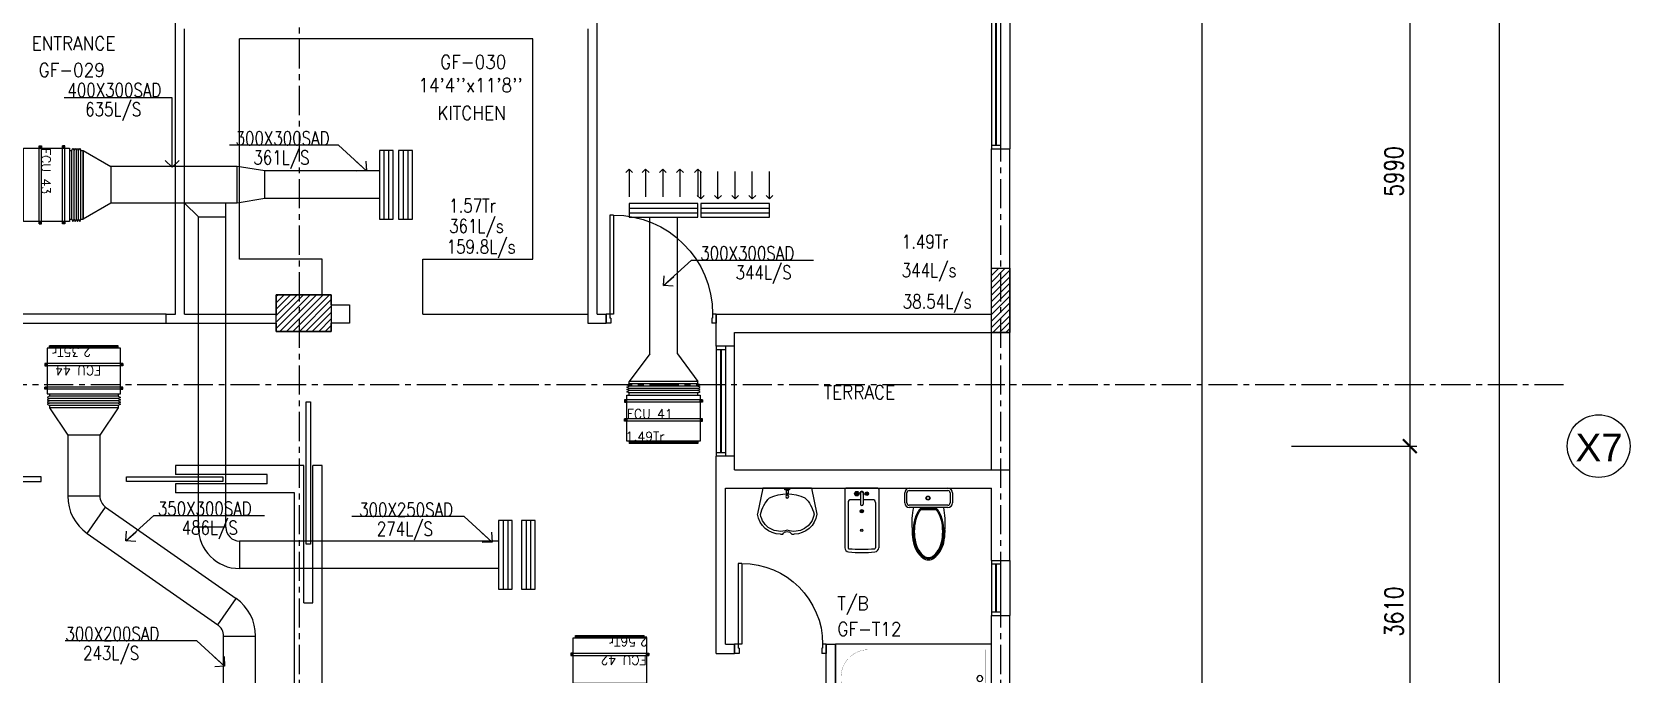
# Model space of a CAD drawing. Header units: millimetres. Extents: x -1288794 to 2153086, y -2701644 to -1428868.
# Drawn here: x 866394 to 883825, y -1503844 to -1496843 of the extents above; entities that cross this region are included whole.
import ezdxf
from ezdxf.enums import TextEntityAlignment as Align

# ---------------------------------------------------------------- set-up
doc = ezdxf.new("R2010")
doc.units = ezdxf.units.MM
doc.header["$LTSCALE"] = 100
doc.header["$PDMODE"] = 34
for name, pattern in [('CENTER', [50.8, 31.75, -6.35, 6.35, -6.35]), ('DASHED2', [9.525, 6.35, -3.175]), ('HIDDEN', [9.525, 6.35, -3.175])]:
    doc.linetypes.add(name, pattern=pattern)
for name, color, linetype in [('A-ANNO-DIMS', 1, 'Continuous'), ('A-ANNO-SYMB', 33, 'Continuous'), ('A-ANNO-TEXT', 8, 'Continuous'), ('A-AREA', 8, 'CENTER'), ('A-DOOR', 4, 'Continuous'), ('A-FLOR-OVHD', 4, 'DASHED2'), ('A-FLOR-PFIX', 8, 'Continuous'), ('A-FLOR-SPCL', 8, 'Continuous'), ('A-GLAZ', 5, 'Continuous'), ('A-GRID', 253, 'CENTER'), ('A-WALL-FULL', 8, 'Continuous'), ('AC- SUIPPOR', 7, 'HIDDEN'), ('AC-HLTEXT', 100, 'Continuous'), ('AC-SAD', 3, 'Continuous'), ('AC-SAD TEXT', 3, 'Continuous'), ('AC-UNIT', 5, 'Continuous'), ('RETURN GRILL RIGHT', 1, 'Continuous'), ('S-COL- HACT.', 9, 'Continuous'), ('S-COL.', 8, 'Continuous'), ('SAD RIGHT', 3, 'Continuous'), ('SUPPLY GRILL RIGHT', 3, 'Continuous'), ('WALL', 42, 'Continuous')]:
    doc.layers.add(name, color=color, linetype=linetype)
doc.styles.add('ROMAND', font='romand')
doc.styles.add('ROMANS', font='romans.shx', dxfattribs={"width": 0.8})
doc.styles.add('SANSSERIF', font='sas_____.pfb')
doc.styles.add('SIMPLEX', font='simplex.shx', dxfattribs={"width": 0.8})
doc.dimstyles.new('100 of DIM2', dxfattribs={"dimscale": 0, "dimtxt": 200, "dimasz": 150, "dimexe": 75, "dimexo": 200, "dimgap": 75, "dimtad": 1, "dimdec": 0, "dimrnd": 5, "dimzin": 0, "dimdsep": 46, "dimtxsty": 'ROMANS', "dimblk": 'ARCHTICK', "dimcen": 100, "dimclrd": 94, "dimclre": 94, "dimclrt": 2, "dimadec": 0, "dimazin": 0, "dimtfac": 1, "dimtdec": 0, "dimtofl": 0, "dimtmove": 2, "dimatfit": 3, "dimldrblk": 'OPEN90', "dimfxl": 75, "dimtolj": 1, "dimtzin": 0, "dimarcsym": 0})

# ---------------------------------------------------------------- blocks, each defined once
blk = doc.blocks.new('W-180')
for p, q in [((1800, 100), (0, 100)), ((1800, 0), (0, 0)), ((40, 0), (40, 100)), ((1760, 100), (1760, 0))]:
    blk.add_line(p, q)
at = {"linetype": 'Continuous'}
for p, q in [((1760, 53), (40, 53)), ((1760, 47), (40, 47))]:
    blk.add_line(p, q, dxfattribs=at)
blk = doc.blocks.new('LAV-4')
for p, q in [((-266, 0), (-322, -283)), ((-266, 0), (268, 0)), ((268, 0), (324, -280)), ((-48, -500), (-75, -500)), ((75, -500), (50, -500))]:
    blk.add_line(p, q)
for points in [[(-25, 0), (-25, -18), (25, -18), (25, 0)], [(-9, -20), (-9, -57), (8, -57), (8, -20)]]:
    blk.add_lwpolyline(points, close=True)
blk.add_circle((0, -91), 15.4)
for centre, radius, start, end in [((74, -366), 375, 135.3333, 167.1432), ((0, -539), 477, 66.1261, 113.874), ((-74, -366), 375, 12.5199, 44.6667), ((-75, -250), 250, 187.6784, 270), ((-75, -250), 220, 188.5814, 289.9523), ((75, -250), 220, 250.0878, 350.8515), ((75, -250), 250, 270, 353.0121), ((1, -527), 55.9, 28.7827, 151.2173), ((50, -499), 0, 238.1883, 0)]:
    blk.add_arc(centre, radius, start, end)
blk = doc.blocks.new('D-120-R1')
for p, q in [((-80, 1180), (-40, 1180)), ((-80, 1180), (-80, 100)), ((-40, 1180), (-40, 55)), ((-1200, 100), (-1160, 100)), ((-1200, 100), (-1200, 0)), ((-1160, 100), (-1160, 55)), ((-1160, 55), (-1150, 55)), ((-1150, 55), (-1150, 0)), ((-80, 100), (0, 100)), ((-50, 55), (-40, 55)), ((-50, 55), (-50, 0)), ((-50, 0), (0, 0)), ((0, 100), (0, 0)), ((-1200, 0), (-1150, 0))]:
    blk.add_line(p, q)
at = {"linetype": 'Continuous'}
blk.add_arc((-80, 100), 1080, 90, 180, dxfattribs=at)
blk = doc.blocks.new('BIDET-1')
for p, q in [((175, 0), (-175, 0)), ((-185, -10), (-185, -649)), ((-150, -155), (-150, -649)), ((-15, -125), (-120, -125)), ((-39, -59), (-69, -59)), ((-54, -44), (-54, -74)), ((-15, -54), (-15, -174)), ((15, -54), (15, -174)), ((120, -125), (15, -125)), ((39, -59), (69, -59)), ((54, -44), (54, -74)), ((150, -155), (150, -649)), ((185, -10), (185, -649)), ((12, -250), (-12, -250)), ((-9, -259), (9, -241)), ((-9, -241), (9, -259)), ((0, -238), (0, -262))]:
    blk.add_line(p, q)
for centre, radius in [((-54, -59), 25), ((-54, -59), 20), ((-54, -59), 15.2), ((-54, -59), 10.2), ((54, -59), 20), ((54, -59), 15.2), ((54, -59), 10.2), ((0, -250), 17.5), ((0, -250), 12.5), ((0, -457), 12.5), ((0, -457), 10)]:
    blk.add_circle(centre, radius)
for centre, radius, start, end in [((-175, -10), 10, 90, 180), ((175, -10), 10, 0, 90), ((-120, -155), 30, 90, 180), ((0, -54), 20, 318.5904, 221.4096), ((0, -54), 15, 0, 180), ((0, -174), 15, 180, 0), ((120, -155), 30, 0, 90), ((-140, -649), 45, 180, 265.2062), ((-140, -649), 10, 180, 265.2062), ((0, 1020), 1720, 265.2062, 274.7938), ((0, 1020), 1685, 265.2062, 274.7938), ((140, -649), 10, 274.7938, 0), ((140, -649), 45, 274.7938, 0)]:
    blk.add_arc(centre, radius, start, end)
blk = doc.blocks.new('WC-1')
for p, q in [((-210, 0), (210, 0)), ((-260, -160), (-260, -50)), ((-235, -160), (-235, -50)), ((-210, -25), (210, -25)), ((235, -50), (235, -160)), ((260, -50), (260, -160)), ((210, -185), (-210, -185)), ((210, -210), (-210, -210)), ((91, -223), (-91, -223)), ((86, -235), (-86, -235))]:
    blk.add_line(p, q)
for radius in [22.1, 17.1]:
    blk.add_circle((-6, -107), radius)
for centre, radius, start, end in [((-210, -50), 50, 90, 180), ((-210, -160), 50, 180, 270), ((-210, -50), 25, 90, 180), ((-210, -160), 25, 180, 270), ((210, -50), 50, 360, 90), ((210, -50), 25, 360, 90), ((210, -160), 25, 270, 360), ((210, -160), 50, 270, 360), ((722, -383), 904, 168.9529, 184.0632), ((352, -470), 520, 166.4766, 180), ((178, -428), 341, 149.8586, 166.4766), ((178, -428), 328, 149.8586, 166.4766), ((69, -365), 214, 138.4152, 149.8586), ((69, -365), 201, 139.9943, 149.8586), ((-69, -365), 201, 30.1414, 40.0057), ((-69, -365), 214, 30.1414, 41.5848), ((-178, -428), 328, 13.5234, 30.1414), ((-178, -428), 341, 13.5234, 30.1414), ((-352, -470), 520, 360, 13.5234), ((352, -470), 532, 177.5541, 180), ((352, -470), 532, 180, 193.5234), ((352, -470), 520, 180, 193.5234), ((352, -470), 507, 166.4766, 180), ((352, -470), 507, 180, 193.5234), ((-352, -470), 507, 360, 13.5234), ((-352, -470), 507, 346.4766, 360), ((-352, -470), 520, 346.4766, 360), ((-352, -470), 532, 346.4766, 360), ((-352, -470), 532, 360, 2.4459), ((178, -512), 353, 193.5234, 210.1414), ((178, -512), 341, 193.5234, 210.1414), ((178, -512), 328, 193.5234, 210.1414), ((69, -575), 226, 210.1414, 234.4972), ((69, -575), 214, 210.1414, 234.4972), ((69, -575), 201, 210.1414, 234.4972), ((-69, -575), 201, 305.5028, 329.8586), ((-69, -575), 214, 305.5028, 329.8586), ((-69, -575), 226, 305.5028, 329.8586), ((-178, -512), 328, 329.8586, 346.4766), ((-178, -512), 341, 329.8586, 346.4766), ((-178, -512), 353, 329.8586, 346.4766), ((0, -672), 108, 234.4972, 270), ((0, -672), 95.9, 234.4972, 270), ((0, -672), 83.4, 234.4972, 270), ((0, -672), 83.4, 270, 305.5028), ((0, -672), 95.9, 270, 305.5028), ((0, -672), 108, 270, 305.5028)]:
    blk.add_arc(centre, radius, start, end)
at = {"linetype": 'Continuous', "ltscale": 50}
blk.add_arc((-722, -383), 904, 355.9368, 11.0471, dxfattribs=at)
blk = doc.blocks.new('W-60')
for p, q in [((600, 100), (0, 100)), ((600, 0), (0, 0)), ((40, 0), (40, 100)), ((560, 100), (560, 0))]:
    blk.add_line(p, q)
at = {"linetype": 'Continuous'}
for p, q in [((560, 53), (40, 53)), ((560, 47), (40, 47))]:
    blk.add_line(p, q, dxfattribs=at)
blk = doc.blocks.new('W-120')
for p, q in [((1200, 100), (0, 100)), ((1200, 0), (0, 0)), ((40, 0), (40, 100)), ((1160, 100), (1160, 0))]:
    blk.add_line(p, q)
at = {"linetype": 'Continuous'}
for p, q in [((1160, 53), (40, 53)), ((1160, 47), (40, 47))]:
    blk.add_line(p, q, dxfattribs=at)
blk = doc.blocks.new('D-100-R1')
for p, q in [((-80, 980), (-80, 100)), ((-80, 980), (-40, 980)), ((-40, 980), (-40, 55)), ((-1000, 100), (-1000, 0)), ((-1000, 100), (-960, 100)), ((-960, 100), (-960, 55)), ((-960, 55), (-950, 55)), ((-950, 55), (-950, 0)), ((-80, 100), (0, 100)), ((-50, 55), (-50, 0)), ((-50, 55), (-40, 55)), ((-50, 0), (0, 0)), ((0, 100), (0, 0)), ((-1000, 0), (-950, 0))]:
    blk.add_line(p, q)
at = {"linetype": 'Continuous'}
blk.add_arc((-80, 100), 880, 90, 180, dxfattribs=at)
blk = doc.blocks.new('BT-2')
blk.add_lwpolyline([(0, 750), (1700, 750), (1700, 0), (0, 0)], close=True)
at = {"const_width": 2}
blk.add_lwpolyline([(60, 690), (1340, 690, -0.414214), (1640, 390), (1640, 360, -0.414214), (1340, 60), (60, 60)], format="xyb", close=True, dxfattribs=at)
blk.add_circle((125, 375), 31.9)
blk = doc.blocks.new('_ArchTick')
at = {"color": 0, "linetype": 'ByBlock', "const_width": 0.15}
blk.add_lwpolyline([(-0.5, -0.5), (0.5, 0.5)], dxfattribs=at)
blk = doc.blocks.new('*D266')
at = {"layer": 'A-ANNO-DIMS', "color": 94, "lineweight": -2, "ltscale": 3, "transparency": 16777216}
for p, q in [((880242, -1473969), (882472, -1473969)), ((882397, -1473969), (882397, -1509169)), ((880242, -1509169), (882472, -1509169))]:
    blk.add_line(p, q, dxfattribs=at)
at = {"layer": 'Defpoints', "color": 0, "ltscale": 3, "transparency": 16777216}
for p in [(880042, -1473969), (880042, -1509169), (882397, -1509169)]:
    blk.add_point(p, dxfattribs=at)
at = {"layer": 'A-ANNO-DIMS', "color": 94, "lineweight": -2, "ltscale": 3, "transparency": 16777216, "xscale": 150, "yscale": 150, "zscale": 150}
for p, rotation in [((882397, -1473969), 90), ((882397, -1509169), 270)]:
    blk.add_blockref('_ArchTick', p, dxfattribs=dict(at, rotation=rotation))
at = {"layer": 'A-ANNO-DIMS', "color": 2, "ltscale": 3, "transparency": 16777216, "insert": (882222, -1491569), "char_height": 200, "attachment_point": 5, "rotation": 90, "style": 'ROMANS'}
blk.add_mtext('\\A1;35200', dxfattribs=at)
blk = doc.blocks.new('_Open90')
at = {"color": 0, "linetype": 'ByBlock', "lineweight": -2}
for p, q in [((0, 0), (-1, 0)), ((-0.5, 0.5), (0, 0)), ((0, 0), (-0.5, -0.5))]:
    blk.add_line(p, q, dxfattribs=at)
blk = doc.blocks.new('*D272')
at = {"layer": 'A-ANNO-DIMS', "color": 94, "lineweight": -2, "ltscale": 3, "transparency": 16777216}
for p, q in [((880133, -1495369), (881499, -1495369)), ((881424, -1495369), (881424, -1501359)), ((880133, -1501359), (881499, -1501359))]:
    blk.add_line(p, q, dxfattribs=at)
at = {"layer": 'Defpoints', "color": 0, "ltscale": 3, "transparency": 16777216}
for p in [(879933, -1495369), (879933, -1501359), (881424, -1501359)]:
    blk.add_point(p, dxfattribs=at)
at = {"layer": 'A-ANNO-DIMS', "color": 94, "lineweight": -2, "ltscale": 3, "transparency": 16777216, "xscale": 150, "yscale": 150, "zscale": 150}
for p, rotation in [((881424, -1495369), 90), ((881424, -1501359), 270)]:
    blk.add_blockref('_ArchTick', p, dxfattribs=dict(at, rotation=rotation))
at = {"layer": 'A-ANNO-DIMS', "color": 2, "ltscale": 3, "transparency": 16777216, "insert": (881249, -1498364), "char_height": 200, "attachment_point": 5, "rotation": 90, "style": 'ROMANS'}
blk.add_mtext('\\A1;5990', dxfattribs=at)
blk = doc.blocks.new('*D273')
at = {"layer": 'A-ANNO-DIMS', "color": 94, "lineweight": -2, "ltscale": 3, "transparency": 16777216}
for p, q in [((880133, -1501359), (881499, -1501359)), ((881424, -1501359), (881424, -1504969)), ((880133, -1504969), (881499, -1504969))]:
    blk.add_line(p, q, dxfattribs=at)
at = {"layer": 'Defpoints', "color": 0, "ltscale": 3, "transparency": 16777216}
for p in [(879933, -1501359), (879933, -1504969), (881424, -1504969)]:
    blk.add_point(p, dxfattribs=at)
at = {"layer": 'A-ANNO-DIMS', "color": 94, "lineweight": -2, "ltscale": 3, "transparency": 16777216, "xscale": 150, "yscale": 150, "zscale": 150}
for p, rotation in [((881424, -1501359), 90), ((881424, -1504969), 270)]:
    blk.add_blockref('_ArchTick', p, dxfattribs=dict(at, rotation=rotation))
at = {"layer": 'A-ANNO-DIMS', "color": 2, "ltscale": 3, "transparency": 16777216, "insert": (881249, -1503164), "char_height": 200, "attachment_point": 5, "rotation": 90, "style": 'ROMANS'}
blk.add_mtext('\\A1;3610', dxfattribs=at)
blk = doc.blocks.new('A$C44FB0367')
at = {"layer": 'WALL', "ltscale": 30}
h = blk.add_hatch(dxfattribs=at)
h.set_pattern_fill('NET3', color=2, scale=100, style=0)
h.set_pattern_definition([(0, (19935.246, -11666.627), (0, 12.5), []), (60, (19935.246, -11666.627), (-10.8253175, 6.25), []), (120, (19935.246, -11666.627), (-10.8253175, -6.25), [])])
h.paths.add_polyline_path([(775, 250), (775, 275), (25, 275), (25, 250)])
at = {"layer": 'WALL', "color": 5, "ltscale": 30}
for p, q in [((25, 250), (25, 275)), ((25, 275), (775, 275)), ((775, 250), (775, 275))]:
    blk.add_line(p, q, dxfattribs=at)
at = {"layer": 'WALL', "color": 8, "ltscale": 30}
for p, q in [((25, -275), (0, -287.5)), ((0, -287.5), (25, -300)), ((25, -300), (0, -312.5)), ((0, -312.5), (25, -325)), ((25, -325), (0, -337.5)), ((0, -337.5), (25, -350)), ((25, -250), (25, -275)), ((25, -250), (25, -275)), ((25, -275), (775, -275)), ((25, -300), (775, -300)), ((25, -325), (775, -325)), ((775, -250), (775, -275)), ((775, -275), (800, -287.5)), ((800, -287.5), (775, -300)), ((775, -300), (800, -312.5)), ((800, -312.5), (775, -325)), ((775, -325), (800, -337.5)), ((800, -337.5), (775, -350)), ((25, -350), (0, -362.5)), ((0, -362.5), (25, -375)), ((25, -350), (775, -350)), ((25, -375), (775, -375)), ((25, -375), (25, -400)), ((25, -400), (775, -400)), ((775, -350), (800, -362.5)), ((800, -362.5), (775, -375)), ((775, -375), (775, -400))]:
    blk.add_line(p, q, dxfattribs=at)
at = {"layer": 'WALL', "color": 5, "ltscale": 30}
blk.add_lwpolyline([(0, 250), (800, 250), (800, -250), (0, -250)], close=True, dxfattribs=at)
blk = doc.blocks.new('A$C5F1D0244')
at = {"layer": 'AC- SUIPPOR', "ltscale": 5}
for p, q in [((-25, 425), (-25, -425)), ((0, 425), (0, -425))]:
    blk.add_line(p, q, dxfattribs=at)
at = {"layer": 'AC- SUIPPOR', "ltscale": 30}
for points in [[(-25, 400), (0, 400), (0, 425), (-25, 425)], [(-25, -400), (0, -400), (0, -425), (-25, -425)]]:
    blk.add_lwpolyline(points, close=True, dxfattribs=at)
for centre in [(-12.5, 412.5), (-12.5, -412.5)]:
    blk.add_circle(centre, 5, dxfattribs=at)
blk = doc.blocks.new('abcde')
at = {"ltscale": 30, "xscale": -1, "rotation": 270}
blk.add_blockref('A$C5F1D0244', (740664, -1500704), dxfattribs=at)
at = {"ltscale": 30, "rotation": 270}
blk.add_blockref('A$C5F1D0244', (740664, -1500936), dxfattribs=at)
at = {"layer": 'AC-UNIT', "color": 6, "ltscale": 30, "rotation": 180}
blk.add_blockref('A$C44FB0367', (741064, -1500904), dxfattribs=at)
blk = doc.blocks.new('grill')
at = {"layer": 'SUPPLY GRILL RIGHT'}
for p, q in [((665706, -1490217), (665656, -1490217)), ((665656, -1490217), (665656, -1490967)), ((665756, -1490217), (665706, -1490217)), ((665706, -1490217), (665706, -1490967))]:
    blk.add_line(p, q, dxfattribs=at)
blk.add_lwpolyline([(665756, -1490967), (665756, -1490217), (665606, -1490217), (665606, -1490967)], close=True, dxfattribs=at)
blk = doc.blocks.new('grillreturn')
at = {"layer": 'RETURN GRILL RIGHT'}
for p, q in [((665656, -1489444), (665656, -1490194)), ((665706, -1489444), (665706, -1490194))]:
    blk.add_line(p, q, dxfattribs=at)
blk.add_lwpolyline([(665756, -1490194), (665756, -1489444), (665606, -1489444), (665606, -1490194)], close=True, dxfattribs=at)
blk = doc.blocks.new('SUPPLY GRILL RIGHT')
at = {"layer": 'SUPPLY GRILL RIGHT'}
for p, q in [((375, 25), (-375, 25)), ((375, -25), (375, 25)), ((375, -25), (-375, -25)), ((375, -75), (375, -25))]:
    blk.add_line(p, q, dxfattribs=at)
blk.add_lwpolyline([(-375, -75), (375, -75), (375, 75), (-375, 75)], close=True, dxfattribs=at)
for points in [[(-375, -450), (-375, -150)], [(-178.5, -450), (-178.5, -150)], [(9, -450), (9, -150)], [(196.5, -450), (196.5, -150)], [(375, -450), (375, -150)]]:
    blk.add_leader(points, dimstyle='100 of DIM2', override={"dimscale": 1, "dimasz": 75, "dimtad": 0, "dimclrd": 0, "dimfxl": 0.2}, dxfattribs=at)
blk = doc.blocks.new('RETURN GRILL RIGHT')
at = {"layer": 'RETURN GRILL RIGHT'}
for p, q in [((375, 25), (-375, 25)), ((375, -25), (-375, -25))]:
    blk.add_line(p, q, dxfattribs=at)
blk.add_lwpolyline([(-375, -75), (375, -75), (375, 75), (-375, 75)], close=True, dxfattribs=at)
for points in [[(-375, -125), (-375, -425)], [(-187.5, -125), (-187.5, -425)], [(0, -125), (0, -425)], [(187.5, -125), (187.5, -425)], [(375, -125), (375, -425)]]:
    blk.add_leader(points, dimstyle='100 of DIM2', override={"dimscale": 1, "dimasz": 75, "dimtad": 0, "dimclrd": 0, "dimfxl": 0.2}, dxfattribs=at)

msp = doc.modelspace()

# ---------------------------------------------------------------- hatches: boundary and pattern name
at = {"layer": 'S-COL- HACT.', "linetype": 'Continuous', "ltscale": 3}
h = msp.add_hatch(dxfattribs=at)
h.set_pattern_fill('ANSI31', color=256, scale=400, style=0)
h.set_pattern_definition([(45, (1973413.864, -1109556.65), (-35.355339, 35.355339), [])])
h.paths.add_polyline_path([(876858.7, -1500118.6), (876858.7, -1499418.6), (877058.7, -1499418.6), (877058.7, -1500118.6)])
h = msp.add_hatch(dxfattribs=at)
h.set_pattern_fill('ANSI31', color=256, scale=400, style=0)
h.set_pattern_definition([(45, (1973413.864, -1109546.65), (-35.355339, 35.355339), [])])
h.paths.add_polyline_path([(869058.7, -1499708.6), (869658.7, -1499708.6), (869658.7, -1500108.6), (869058.7, -1500108.6)])

# ---------------------------------------------------------------- linework, layer by layer
at = {"layer": 'A-ANNO-SYMB', "ltscale": 3}
msp.add_circle((883483.2, -1501358.6), 342.2, dxfattribs=at)
at = {"layer": 'A-AREA', "ltscale": 15}
msp.add_line((879158.7, -1512568.6), (879158.7, -1469568.6), dxfattribs=at)
at = {"layer": 'A-DOOR', "ltscale": 3}
for points in [[(869433.7, -1502426.2), (869383.7, -1502426.2), (869383.7, -1500876.2), (869433.7, -1500876.2), (869433.7, -1502426.2)], [(865442.7, -1501693.6), (865442.7, -1501743.6), (866492.7, -1501743.6), (866492.7, -1501693.6), (865442.7, -1501693.6)], [(868474.7, -1501693.6), (868474.7, -1501743.6), (867424.7, -1501743.6), (867424.7, -1501693.6), (868474.7, -1501693.6)]]:
    msp.add_lwpolyline(points, dxfattribs=at)
at = {"layer": 'A-FLOR-OVHD', "linetype": 'Continuous', "ltscale": 3}
for p, q in [((867858.7, -1499918.6), (866058.7, -1499918.6)), ((866058.7, -1500018.6), (867858.7, -1500018.6))]:
    msp.add_line(p, q, dxfattribs=at)
at = {"layer": 'A-FLOR-SPCL', "ltscale": 3}
for p, q in [((871858.7, -1496918.6), (868658.7, -1496918.6)), ((868658.7, -1499318.6), (868658.7, -1496918.6)), ((871858.7, -1499318.6), (871858.7, -1496918.6)), ((869558.7, -1499318.6), (868658.7, -1499318.6)), ((869558.7, -1499708.6), (869558.7, -1499318.6)), ((870658.7, -1499918.6), (870658.7, -1499318.6)), ((870658.7, -1499318.6), (871858.7, -1499318.6)), ((870658.7, -1499918.6), (872458.7, -1499918.6)), ((876858.7, -1501618.6), (876858.7, -1500118.6)), ((877058.7, -1501618.6), (877058.7, -1500118.6))]:
    msp.add_line(p, q, dxfattribs=at)
at = {"layer": 'A-GLAZ', "ltscale": 3}
for p, q in [((877058.7, -1496318.6), (877058.7, -1498118.6)), ((874058.7, -1501468.6), (874058.7, -1500268.6)), ((877058.7, -1502606), (877058.7, -1503206))]:
    msp.add_line(p, q, dxfattribs=at)
at = {"layer": 'A-GRID', "ltscale": 0.1}
for p, q in [((869308.7, -1466442.6), (869308.7, -1514577)), ((876958.7, -1466442.6), (876958.7, -1514577)), ((839602.9, -1500687.6), (883142.5, -1500687.6))]:
    msp.add_line(p, q, dxfattribs=at)
at = {"layer": 'A-WALL-FULL', "ltscale": 3}
for p, q in [((872558.7, -1499918.6), (872558.7, -1494518.6)), ((867958.7, -1499918.6), (867958.7, -1496018.6)), ((868058.7, -1499918.6), (868058.7, -1496807.9)), ((872458.7, -1496807.9), (872458.7, -1500018.6)), ((876858.7, -1498118.6), (877058.7, -1498118.6)), ((876858.7, -1499918.6), (876858.7, -1498118.6)), ((877058.7, -1500118.6), (877058.7, -1498118.6)), ((867858.7, -1500018.6), (867858.7, -1499918.6)), ((867858.7, -1499918.6), (867958.7, -1499918.6)), ((868058.7, -1499918.6), (869058.7, -1499918.6)), ((872558.7, -1499918.6), (872658.7, -1499918.6)), ((872658.7, -1500018.6), (872658.7, -1499918.6)), ((872658.7, -1499918.6), (872658.7, -1499918.6)), ((873858.7, -1500268.6), (873858.7, -1499918.6)), ((873858.7, -1499918.6), (876858.7, -1499918.6)), ((867858.7, -1500018.6), (869058.7, -1500018.6)), ((872458.7, -1500018.6), (872658.7, -1500018.6)), ((874058.7, -1500118.6), (877058.7, -1500118.6)), ((874058.7, -1500268.6), (874058.7, -1500118.6)), ((874058.7, -1500268.6), (873858.7, -1500268.6)), ((873858.7, -1503618.6), (873858.7, -1501468.6)), ((874058.7, -1501468.6), (873858.7, -1501468.6)), ((874058.7, -1501618.6), (874058.7, -1501468.6)), ((869258.7, -1501568.6), (867958.7, -1501568.6)), ((867958.7, -1501568.6), (867958.7, -1501668.6)), ((868958.7, -1501668.6), (867958.7, -1501668.6)), ((868958.7, -1501768.6), (868958.7, -1501668.6)), ((869358.7, -1501568.6), (869258.7, -1501568.6)), ((869358.7, -1503068.6), (869358.7, -1501568.6)), ((869458.7, -1503068.6), (869458.7, -1501568.6)), ((869558.7, -1501568.6), (869458.7, -1501568.6)), ((869558.7, -1504868.6), (869558.7, -1501568.6)), ((874058.7, -1501618.6), (877058.7, -1501618.6)), ((877058.7, -1502606), (877058.7, -1501618.6)), ((868958.7, -1501768.6), (867958.7, -1501768.6)), ((867958.7, -1501768.6), (867958.7, -1501868.6)), ((869258.7, -1501868.6), (867958.7, -1501868.6)), ((869258.7, -1504618.6), (869258.7, -1501868.6)), ((873958.7, -1501818.6), (876858.7, -1501818.6)), ((873958.7, -1503518.6), (873958.7, -1501818.6)), ((876858.7, -1502606), (876858.7, -1501818.6)), ((876858.7, -1502606), (877058.7, -1502606)), ((869358.7, -1503068.6), (869458.7, -1503068.6)), ((876858.7, -1503206), (877058.7, -1503206)), ((876858.7, -1504268.6), (876858.7, -1503206)), ((877058.7, -1506768.6), (877058.7, -1503206)), ((873858.7, -1503618.6), (874058.7, -1503618.6)), ((873958.7, -1503518.6), (874058.7, -1503518.6)), ((874058.7, -1503618.6), (874058.7, -1503518.6)), ((875058.7, -1504868.6), (875058.7, -1503518.6)), ((875058.7, -1503518.6), (875158.7, -1503518.6)), ((875158.7, -1504268.6), (875158.7, -1503518.6))]:
    msp.add_line(p, q, dxfattribs=at)
at = {"layer": 'A-WALL-FULL', "linetype": 'Continuous', "ltscale": 3}
for p, q in [((869658.7, -1499708.6), (869058.7, -1499708.6)), ((869058.7, -1499708.6), (869058.7, -1499918.6)), ((869658.7, -1499818.6), (869658.7, -1499708.6)), ((869658.7, -1499818.6), (869858.7, -1499818.6)), ((869858.7, -1499818.6), (869858.7, -1500018.6)), ((869058.7, -1500018.6), (869058.7, -1500108.6)), ((869058.7, -1500108.6), (869658.7, -1500108.6)), ((869858.7, -1500018.6), (869658.7, -1500018.6)), ((869658.7, -1500108.6), (869658.7, -1500018.6))]:
    msp.add_line(p, q, dxfattribs=at)
at = {"layer": 'AC-SAD'}
for p, q in [((866953.1, -1498133.6), (866953.1, -1498883.6)), ((866953.1, -1498133.6), (867253.1, -1498308.6)), ((867253.1, -1498308.6), (867253.1, -1498708.6)), ((868633.7, -1498308.6), (867253.1, -1498308.6)), ((868633.7, -1498708.6), (868633.7, -1498308.6)), ((868933.7, -1498358.6), (868633.7, -1498308.6)), ((868933.7, -1498658.6), (868933.7, -1498358.6)), ((870183.7, -1498358.6), (868933.7, -1498358.6)), ((867253.1, -1498708.6), (866953.1, -1498883.6)), ((868633.7, -1498708.6), (867253.1, -1498708.6)), ((868058.7, -1498708.6), (868208.7, -1498858.6)), ((868508.7, -1502243.6), (868508.7, -1498708.6)), ((868933.7, -1498658.6), (868633.7, -1498708.6)), ((870183.7, -1498658.6), (868933.7, -1498658.6)), ((868208.7, -1502243.6), (868208.7, -1498858.6)), ((868208.7, -1498858.6), (868508.7, -1498858.6)), ((873133.7, -1500353.7), (873133.7, -1498863.9)), ((873433.7, -1500353.7), (873433.7, -1498863.9)), ((873133.7, -1500353.7), (872908.7, -1500653.7)), ((873433.7, -1500353.7), (873658.7, -1500653.7)), ((873658.7, -1500653.7), (872908.7, -1500653.7)), ((867333.7, -1500940.2), (866583.7, -1500940.2)), ((866583.7, -1500940.2), (866783.7, -1501240.2)), ((867333.7, -1500940.2), (867133.7, -1501240.2)), ((867133.7, -1501240.2), (866783.7, -1501240.2)), ((866783.7, -1501240.2), (866783.7, -1501901.2)), ((867133.7, -1501240.2), (867133.7, -1501901.2)), ((866783.7, -1501901.2), (867133.7, -1501901.2)), ((866996.9, -1502310.8), (867197.6, -1502024.1)), ((867197.6, -1502024.1), (868620.5, -1503020.4)), ((868508.7, -1502243.6), (868208.7, -1502243.6)), ((866996.9, -1502310.8), (868419.7, -1503307.1)), ((871483.7, -1502393.6), (868658.7, -1502393.6)), ((868658.7, -1502393.6), (868658.7, -1502693.6)), ((871483.7, -1502693.6), (868658.7, -1502693.6)), ((868419.7, -1503307.1), (868620.5, -1503020.4)), ((868483.7, -1504591.6), (868483.7, -1503430)), ((868483.7, -1503430), (868833.7, -1503430)), ((868833.7, -1504591.6), (868833.7, -1503430))]:
    msp.add_line(p, q, dxfattribs=at)
for centre, radius, start, end in [((867283.7, -1501901.2), 500, 180, 235), ((867283.7, -1501901.2), 150, 180, 235), ((868658.7, -1502243.6, 0), 450, 180, 270), ((868658.7, -1502243.6, 0), 150, 180, 270), ((868333.7, -1503430), 500, 0, 55), ((868333.7, -1503430), 150, 0, 55)]:
    msp.add_arc(centre, radius, start, end, dxfattribs=at)
at = {"layer": 'S-COL.', "linetype": 'Continuous', "ltscale": 3}
for points in [[(876858.7, -1500118.6), (876858.7, -1499418.6), (877058.7, -1499418.6), (877058.7, -1500118.6)], [(876858.7, -1500118.6), (876858.7, -1499418.6), (877058.7, -1499418.6), (877058.7, -1500118.6)], [(876858.7, -1500118.6), (876858.7, -1499418.6), (877058.7, -1499418.6), (877058.7, -1500118.6)], [(869058.7, -1499708.6), (869658.7, -1499708.6), (869658.7, -1500108.6), (869058.7, -1500108.6)], [(869058.7, -1499708.6), (869658.7, -1499708.6), (869658.7, -1500108.6), (869058.7, -1500108.6)], [(869058.7, -1499708.6), (869658.7, -1499708.6), (869658.7, -1500108.6), (869058.7, -1500108.6)]]:
    msp.add_lwpolyline(points, close=True, dxfattribs=at)

# ---------------------------------------------------------------- block references
at = {"ltscale": 30}
for p, rotation in [((866471.2, -1498508.6), 180), ((866958.7, -1500739.5), 270.0000000000103), ((872698.4, -1503617.2), 90.00000000000001)]:
    msp.add_blockref('A$C5F1D0244', p, dxfattribs=dict(at, rotation=rotation))
at = {"ltscale": 30, "xscale": -1}
for p, rotation in [((866752.4, -1498508.6), 180), ((866958.7, -1500458.3), 270.0000000000102)]:
    msp.add_blockref('A$C5F1D0244', p, dxfattribs=dict(at, rotation=rotation))
at = {"layer": 'A-DOOR', "ltscale": 3, "xscale": -1}
for name, p in [('D-120-R1', (872658.7, -1500018.6)), ('D-100-R1', (874058.7, -1503618.6))]:
    msp.add_blockref(name, p, dxfattribs=at)
at = {"layer": 'A-FLOR-PFIX', "ltscale": 3, "xscale": -1}
for name, p in [('LAV-4', (874632.7, -1501818.6)), ('BT-2', (876858.7, -1504268.6))]:
    msp.add_blockref(name, p, dxfattribs=at)
at = {"layer": 'A-FLOR-PFIX', "ltscale": 3}
for name, p in [('BIDET-1', (875445.2, -1501818.6)), ('WC-1', (876173.4, -1501818.6))]:
    msp.add_blockref(name, p, dxfattribs=at)
at = {"layer": 'A-GLAZ', "ltscale": 3, "xscale": -1, "rotation": 270}
for name, p in [('W-180', (876858.7, -1498118.6)), ('W-120', (873858.7, -1501468.6)), ('W-60', (876858.7, -1503206))]:
    msp.add_blockref(name, p, dxfattribs=at)
at = {"layer": 'AC-UNIT', "color": 6, "ltscale": 30, "rotation": 90.00000000000001}
msp.add_blockref('A$C44FB0367', (866553.1, -1498908.6), dxfattribs=at)
at = {"layer": 'AC-UNIT', "color": 6, "ltscale": 30, "xscale": -1, "rotation": 1.031175145271845e-11}
msp.add_blockref('A$C44FB0367', (867358.7, -1500540.2), dxfattribs=at)
at = {"layer": 'AC-UNIT', "color": 6, "ltscale": 30}
msp.add_blockref('A$C44FB0367', (872298.4, -1503699.1), dxfattribs=at)
at = {"layer": 'RETURN GRILL RIGHT', "rotation": 180}
msp.add_blockref('RETURN GRILL RIGHT', (874063.7, -1498788.9), dxfattribs=at)
at = {"layer": 'SAD RIGHT'}
for name, p in [('grill', (204577.4, -7916.9)), ('grillreturn', (204787.4, -8690)), ('abcde', (132619.8, -149.9)), ('grill', (205877.4, -11951.9)), ('grillreturn', (206127.4, -12725))]:
    msp.add_blockref(name, p, dxfattribs=at)
at = {"layer": 'SUPPLY GRILL RIGHT', "rotation": 180}
msp.add_blockref('SUPPLY GRILL RIGHT', (873283.7, -1498788.9), dxfattribs=at)

# ---------------------------------------------------------------- texts
at = {"layer": 'A-ANNO-TEXT', "style": 'ROMANS', "width": 0.9}
for s, p in [('ENTRANCE', (866390.5, -1497042.2)), ('GF-029', (866466.2, -1497332)), ('GF-030', (870845.9, -1497244.4)), ("14'4''x11'8''", (870606.7, -1497497.2)), ('KITCHEN', (870816, -1497800.6)), ('TERRACE', (875028.1, -1500845.9)), ('T/B', (875178.6, -1503148.8)), ('GF-T12', (875178.6, -1503427.8))]:
    msp.add_text(s, height=150, dxfattribs=at).set_placement(p)
at = {"layer": 'A-ANNO-TEXT', "style": 'SANSSERIF'}
msp.add_text('X7', height=300, dxfattribs=at).set_placement((883487.8, -1501523.2), align=Align.CENTER)
at = {"layer": 'AC-HLTEXT', "style": 'ROMAND'}
for s, rotation, p in [('FCU 43', 270, (866496.2, -1498108.6)), ('2.35Tr', 180, (867039.5, -1500280.2)), ('FCU 44', 180, (867149.2, -1500483.3)), ('2.56Tr', 180, (873112.8, -1503439.1)), ('FCU 42', 180, (873098.4, -1503642.2))]:
    msp.add_text(s, height=100, rotation=rotation, dxfattribs=at).set_placement(p)
for s, p in [('FCU 41', (872882.7, -1501057.1)), ('1.49Tr', (872868.2, -1501303.7))]:
    msp.add_text(s, height=100, dxfattribs=at).set_placement(p)
at = {"layer": 'AC-SAD TEXT', "style": 'SIMPLEX', "width": 0.8}
for s, p in [('400X300SAD', (866780.7, -1497551)), ('635L/S', (866974.1, -1497760.4)), ('300X300SAD', (868615.3, -1498077.2)), ('361L/S', (868808.7, -1498286.6)), ('1.57Tr', (870944.3, -1498810.9)), ('361L/s', (870944.3, -1499033.7)), ('159.8L/s', (870917.9, -1499259.3)), ('1.49Tr', (875881.6, -1499205.2)), ('300X300SAD', (873683.7, -1499330.3)), ('344L/S', (874068.8, -1499539.7)), ('344L/s', (875881.6, -1499515.4)), ('38.54L/s', (875891.9, -1499856.6)), ('350X300SAD', (867766.5, -1502114.6)), ('300X250SAD', (869962.5, -1502126.2)), ('486L/S', (868027.4, -1502324)), ('274L/S', (870155.9, -1502335.6)), ('300X200SAD', (866758.2, -1503481.3)), ('243L/S', (866951.6, -1503690.8))]:
    msp.add_text(s, height=150, dxfattribs=at).set_placement(p)

# ---------------------------------------------------------------- dimensions: what is measured, and where the dimension line sits
at = {"layer": 'A-ANNO-DIMS', "ltscale": 3}
for base, p1, p2, picture, middle in [((882396.8, -1509168.6), (880041.7, -1473968.6), (880041.7, -1509168.6), '*D266', (882221.8, -1491568.6)), ((881424.4, -1501358.6), (879932.8, -1495368.6), (879932.8, -1501358.6), '*D272', (881249.4, -1498363.6)), ((881424.4, -1504968.6), (879932.8, -1501358.6), (879932.8, -1504968.6), '*D273', (881249.4, -1503163.6))]:
    dim = msp.add_linear_dim(base=base, p1=p1, p2=p2, angle=90, dimstyle='100 of DIM2', override={"dimscale": 1}, dxfattribs=at)
    dim.commit()
    dim.dimension.update_dxf_attribs({"geometry": picture, "text_midpoint": middle})

# ---------------------------------------------------------------- leaders
at = {"layer": 'AC-SAD TEXT'}
for points in [[(867923.4, -1498318.2), (867923.4, -1497562.4), (866745, -1497562.4)], [(870041.3, -1498355.7), (869736.1, -1498077.2), (868548.9, -1498077.2)], [(873283.7, -1499608.8), (873588.8, -1499330.3), (874919.8, -1499330.3)], [(867419.5, -1502393.1), (867724.7, -1502114.6), (868929.5, -1502114.6)], [(871411.9, -1502404.8), (871106.8, -1502126.2), (869883.1, -1502126.2)], [(868495.7, -1503759.9), (868190.5, -1503481.3), (866755.5, -1503481.3)]]:
    msp.add_leader(points, dimstyle='100 of DIM2', override={"dimscale": 1, "dimtad": 0, "dimfxl": 0.2}, dxfattribs=at)

doc.saveas('drawing.dxf')
